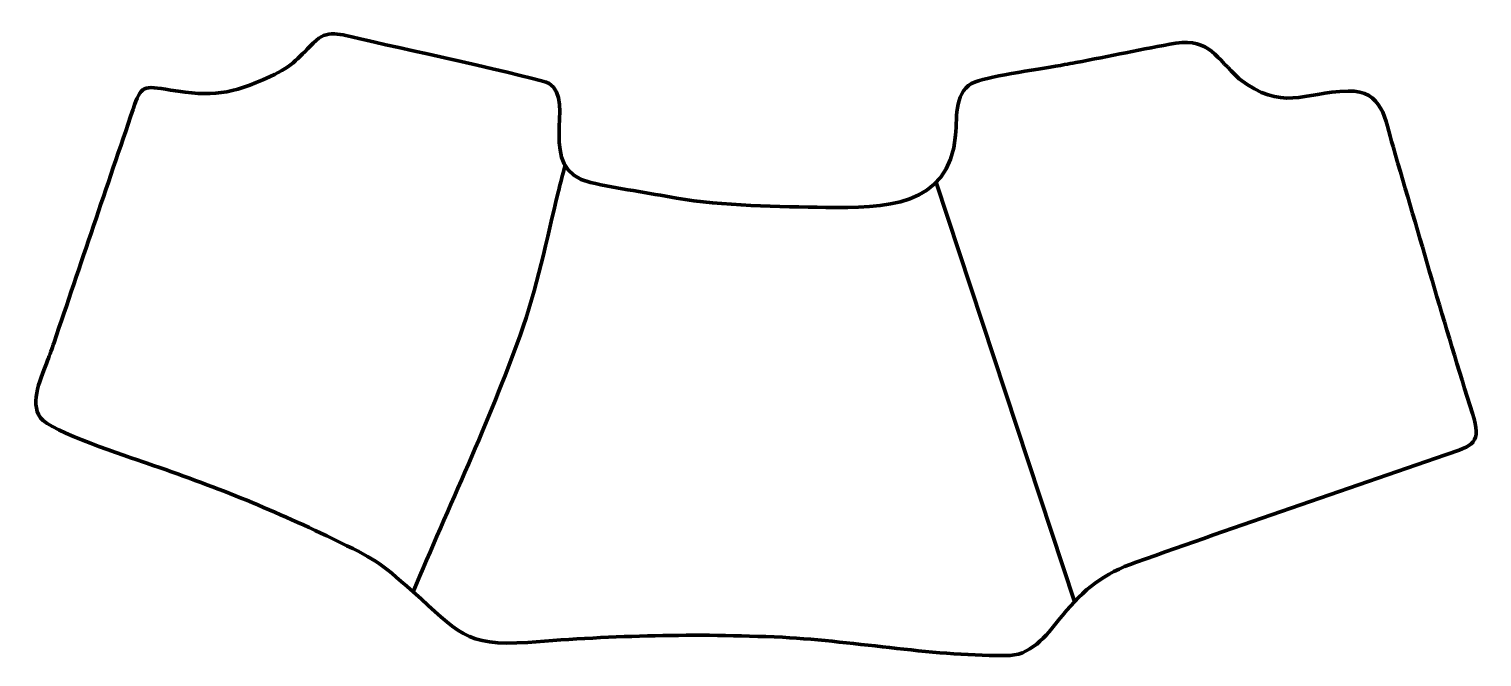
# Model space of a CAD drawing. Header units: millimetres. Extents: x 1028 to 1598, y 258 to 504.
import ezdxf

# ---------------------------------------------------------------- set-up
doc = ezdxf.new("R2010")
doc.units = ezdxf.units.MM
doc.header["$MEASUREMENT"] = 0
doc.layers.add('layer 2', color=7, linetype='Continuous')
doc.layers.add('layer 3', color=7, linetype='Continuous')

msp = doc.modelspace()

# ---------------------------------------------------------------- linework, layer by layer
at = {"layer": 'layer 2', "color": 142, "lineweight": 158}
msp.add_open_spline([(1178.517, 283.7365), (1192.419, 316.7875), (1208.4218, 350.7007), (1220.4842, 384.3012), (1220.4842, 384.3012), (1227.1017, 402.7345), (1230.8325, 421.8834), (1235.5368, 440.8473), (1235.5368, 440.8473), (1236.1461, 443.2685), (1236.7554, 445.6898), (1237.3647, 448.111), (1237.3647, 448.111), (1237.3647, 448.111), (1238.0959, 451.0165), (1238.0959, 451.0165)], degree=3, knots=[0, 0, 0, 0, 0.2, 0.2, 0.2, 0.2, 0.4, 0.4, 0.4, 0.4, 0.6, 0.6, 0.6, 0.6, 1, 1, 1, 1], dxfattribs=at)
msp.add_open_spline([(1437.8936, 279.9373), (1437.8936, 279.9373), (1383.6044, 444.2799), (1383.6044, 444.2799)], degree=3, dxfattribs=at)
at = {"layer": 'layer 3', "color": 242, "lineweight": 158}
msp.add_open_spline([(1037.7217, 381.5157), (1048.0284, 412.0396), (1058.3714, 442.5074), (1068.7283, 473.0119), (1068.7283, 473.0119), (1071.8829, 482.4916), (1072.5739, 482.2979), (1083.3714, 480.5177), (1083.3714, 480.5177), (1099.8187, 477.8551), (1107.0024, 478.761), (1122.4348, 485.8136), (1122.4348, 485.8136), (1131.9629, 490.1679), (1133.5376, 493.3957), (1140.6205, 500.0801), (1140.6205, 500.0801), (1145.2617, 504.4601), (1152.009, 501.9942), (1157.787, 500.6164), (1157.787, 500.6164), (1167.1827, 498.4038), (1229.1279, 484.8866), (1231.9392, 483.1054), (1231.9392, 483.1054), (1242.607, 476.3465), (1226.1661, 449.4137), (1248.0448, 444.2991), (1248.0448, 444.2991), (1258.781, 441.8835), (1270.8529, 440.1741), (1281.8567, 438.1645), (1281.8567, 438.1645), (1299.3862, 435.094), (1322.3665, 434.8229), (1340.425, 434.5197), (1340.425, 434.5197), (1362.851, 434.2707), (1388.836, 434.3659), (1391.2337, 462.8312), (1391.2337, 462.8312), (1391.8895, 470.6165), (1390.6889, 480.561), (1399.0073, 483.7551), (1399.0073, 483.7551), (1404.9995, 486.0561), (1426.0728, 489.0604), (1433.9936, 490.509), (1433.9936, 490.509), (1435.4591, 490.7771), (1436.9232, 491.0495), (1438.3877, 491.3231), (1438.3877, 491.3231), (1451.4097, 493.772), (1464.7317, 496.6433), (1477.6829, 498.9503), (1477.6829, 498.9503), (1490.8903, 500.8033), (1493.3782, 493.1645), (1502.5011, 484.9845), (1502.5011, 484.9845), (1519.532, 471.8381), (1527.1186, 479.6849), (1545.1653, 480.115), (1545.1653, 480.115), (1558.912, 480.4426), (1559.5973, 469.1838), (1562.8021, 458.3355), (1562.8021, 458.3355), (1573.1221, 423.3498), (1582.9182, 388.4521), (1593.9457, 353.6582), (1593.9457, 353.6582), (1597.6572, 341.9476), (1594.2969, 341.2244), (1583.408, 337.4708), (1583.408, 337.4708), (1542.9386, 323.5164), (1502.3818, 309.6806), (1462.0423, 295.3626), (1462.0423, 295.3626), (1449.3973, 290.8745), (1441.4673, 284.8146), (1433.1539, 274.4856), (1433.1539, 274.4856), (1427.8908, 267.9464), (1421.7428, 259.2736), (1412.6053, 258.7869), (1412.6053, 258.7869), (1383.6799, 258.188), (1352.7935, 264.3441), (1323.3647, 265.8824), (1323.3647, 265.8824), (1288.3576, 267.4861), (1258.4448, 266.6481), (1223.5658, 263.9107), (1223.5658, 263.9107), (1198.8133, 262.1876), (1195.9491, 268.24), (1178.517, 283.7365), (1178.517, 283.7365), (1164.8054, 295.9256), (1163.429, 296.5474), (1147.0514, 304.5034), (1147.0514, 304.5034), (1121.9758, 316.6643), (1100.4343, 325.1536), (1074.1397, 334.1722), (1074.1397, 334.1722), (1066.6576, 336.7385), (1036.3656, 346.5846), (1032.4117, 352.0158), (1032.4117, 352.0158), (1027.9213, 358.1838), (1032.8435, 368.1966), (1035.214, 374.488), (1035.214, 374.488), (1036.0668, 376.831), (1036.9085, 379.1581), (1037.7217, 381.5157)], degree=3, knots=[0, 0, 0, 0, 0.03225806, 0.03225806, 0.03225806, 0.03225806, 0.06451613, 0.06451613, 0.06451613, 0.06451613, 0.09677419, 0.09677419, 0.09677419, 0.09677419, 0.12903226, 0.12903226, 0.12903226, 0.12903226, 0.16129032, 0.16129032, 0.16129032, 0.16129032, 0.19354839, 0.19354839, 0.19354839, 0.19354839, 0.22580645, 0.22580645, 0.22580645, 0.22580645, 0.25806452, 0.25806452, 0.25806452, 0.25806452, 0.29032258, 0.29032258, 0.29032258, 0.29032258, 0.32258065, 0.32258065, 0.32258065, 0.32258065, 0.35483871, 0.35483871, 0.35483871, 0.35483871, 0.38709677, 0.38709677, 0.38709677, 0.38709677, 0.41935484, 0.41935484, 0.41935484, 0.41935484, 0.4516129, 0.4516129, 0.4516129, 0.4516129, 0.48387097, 0.48387097, 0.48387097, 0.48387097, 0.51612903, 0.51612903, 0.51612903, 0.51612903, 0.5483871, 0.5483871, 0.5483871, 0.5483871, 0.58064516, 0.58064516, 0.58064516, 0.58064516, 0.61290323, 0.61290323, 0.61290323, 0.61290323, 0.64516129, 0.64516129, 0.64516129, 0.64516129, 0.67741935, 0.67741935, 0.67741935, 0.67741935, 0.70967742, 0.70967742, 0.70967742, 0.70967742, 0.74193548, 0.74193548, 0.74193548, 0.74193548, 0.77419355, 0.77419355, 0.77419355, 0.77419355, 0.80645161, 0.80645161, 0.80645161, 0.80645161, 0.83870968, 0.83870968, 0.83870968, 0.83870968, 0.87096774, 0.87096774, 0.87096774, 0.87096774, 0.90322581, 0.90322581, 0.90322581, 0.90322581, 0.93548387, 0.93548387, 0.93548387, 0.93548387, 1, 1, 1, 1], dxfattribs=at)

doc.saveas('drawing.dxf')
